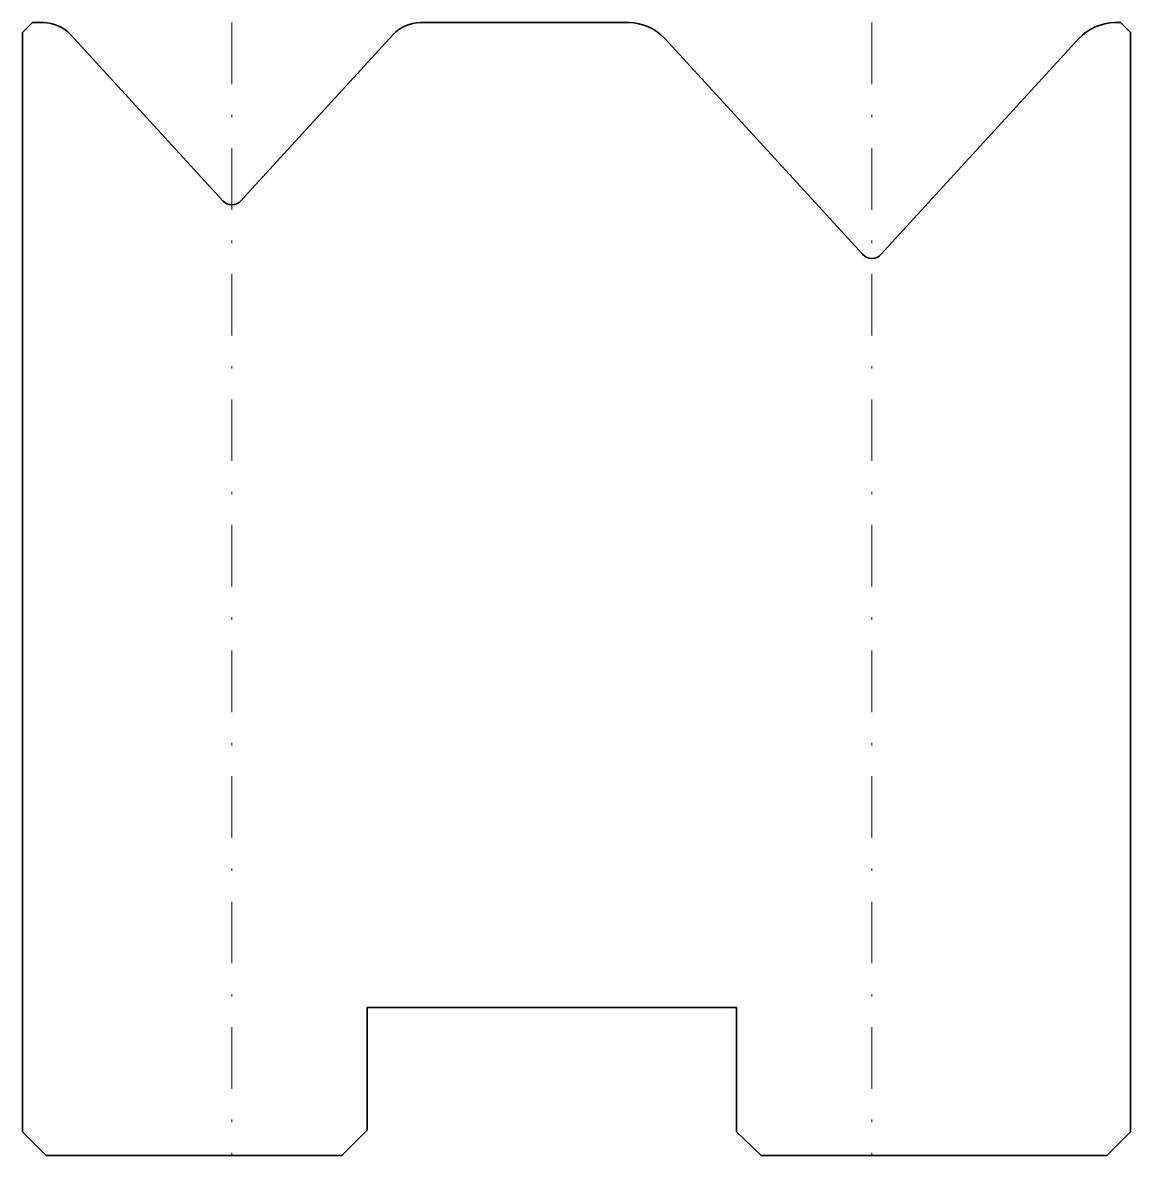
# Model space of a CAD drawing. Header units: millimetres. Extents: x -21.5 to 23.5, y -1 to 45.
import ezdxf

# ---------------------------------------------------------------- set-up
doc = ezdxf.new("R2010")
doc.units = ezdxf.units.MM
doc.header["$LTSCALE"] = 5
doc.linetypes.add('DASHDOT', pattern=[1, 0.5, -0.25, 0, -0.25])
doc.layers.add('2', color=7, linetype='Continuous', lineweight=18)

msp = doc.modelspace()

# ---------------------------------------------------------------- linework, layer by layer
at = {"layer": '2', "color": 7, "linetype": 'Continuous', "lineweight": 35}
for p, q in [((-21.1, 45), (-21.5, 44.6)), ((-20.66, 45), (-21.1, 45)), ((3.12, 45), (-5.34, 45)), ((23.1, 45), (22.88, 45)), ((23.5, 44.6), (23.1, 45)), ((-21.5, 44.6), (-21.5, -0.043)), ((-13.369, 37.763), (-19.554, 44.513)), ((-6.446, 44.513), (-12.631, 37.763)), ((12.631, 35.581), (4.595, 44.351)), ((21.405, 44.351), (13.369, 35.581)), ((23.5, -0.043), (23.5, 44.6)), ((-7.5, 5), (7.5, 5)), ((-7.5, 0.029), (-7.5, 5)), ((7.5, 5), (7.5, -0.043)), ((-8.529, -1), (-7.5, 0.029)), ((-21.5, -0.043), (-20.543, -1)), ((7.5, -0.043), (8.5, -1)), ((22.543, -1), (23.5, -0.043)), ((-20.543, -1), (-8.529, -1)), ((8.5, -1), (22.543, -1))]:
    msp.add_line(p, q, dxfattribs=at)
at = {"layer": '2', "color": 7, "linetype": 'DASHDOT', "lineweight": 18}
for p, q in [((-13, 45), (-13, -1)), ((13, 45), (13, -1))]:
    msp.add_line(p, q, dxfattribs=at)
at = {"layer": '2', "color": 7, "linetype": 'Continuous', "lineweight": 35}
for centre, radius, start, end in [((-20.66, 43.5), 1.5, 42.5, 90), ((-5.34, 43.5), 1.5, 90, 137.5), ((3.12, 43), 2, 42.5, 90), ((22.88, 43), 2, 90, 137.5), ((-13, 38.101), 0.5, 222.5, 317.5), ((13, 35.918), 0.5, 222.5, 317.5)]:
    msp.add_arc(centre, radius, start, end, dxfattribs=at)

doc.saveas('drawing.dxf')
